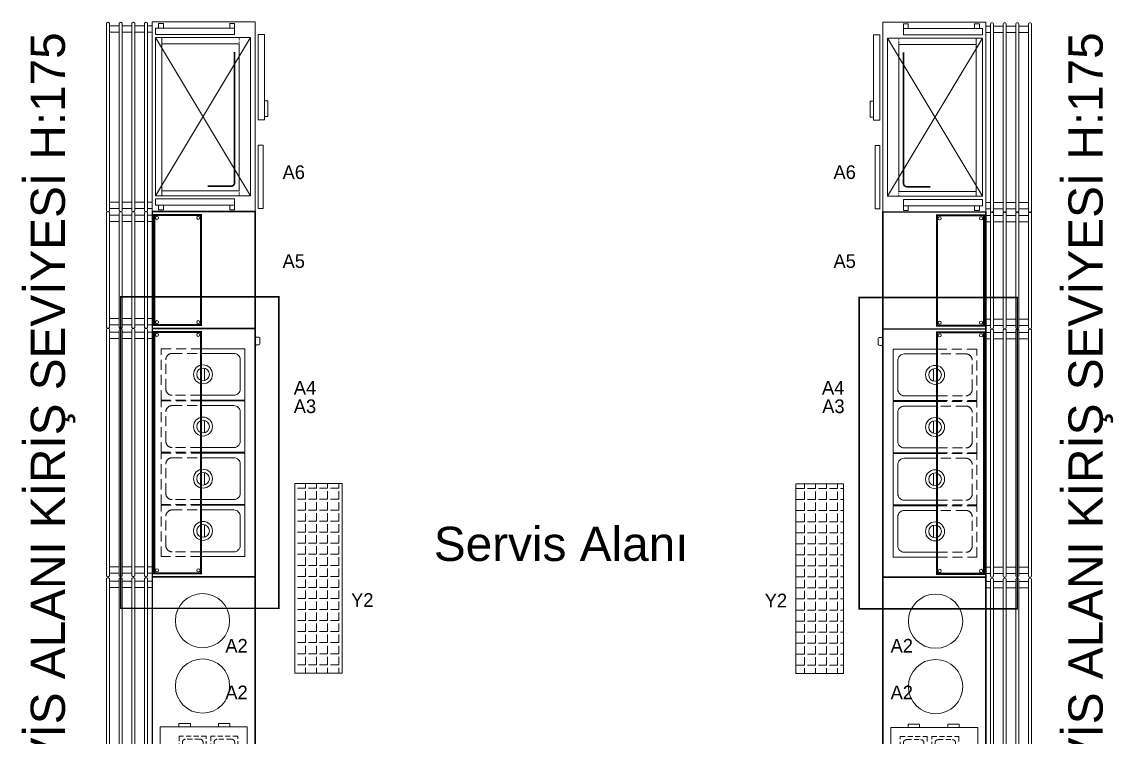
# Model space of a CAD drawing. Header units: millimetres. Extents: x 65390 to 71510, y 46362 to 50796.
# Drawn here: x 67550 to 68240, y 47212 to 47665 of the extents above; entities that cross this region are included whole.
import ezdxf
from ezdxf.enums import TextEntityAlignment as Align

# ---------------------------------------------------------------- set-up
doc = ezdxf.new("R2010")
doc.units = ezdxf.units.MM
for name, pattern in [('DASHED', [19.05, 12.7, -6.35]), ('DASHED2', [9.525, 6.35, -3.175]), ('DOT', [0.25, 0, -0.25])]:
    doc.linetypes.add(name, pattern=pattern)
for name, color, linetype, lineweight in [('MIM_-DWG_DETAY1', 251, 'Continuous', 9), ('MIM_-DWG_DETAY2', 251, 'Continuous', 9), ('MIM_Sel_Davlumbaz', 251, 'DASHED', 9), ('MIM_Sel_Tezgah', 251, 'Continuous', 9), ('MIM_Sktürk', 251, 'Continuous', 9), ('MIM_Tezgah', 251, 'Continuous', 9), ('YAZİ', 7, 'Continuous', 5)]:
    doc.layers.add(name, color=color, linetype=linetype, lineweight=lineweight)
doc.styles.add('TAKSİM', font='GOTHIC.TTF', dxfattribs={"height": 20})
doc.styles.add('YENI', font='arial.ttf', dxfattribs={"height": 50})

# ---------------------------------------------------------------- blocks, each defined once
blk = doc.blocks.new('A$C53033C56')
at = {"layer": 'MIM_-DWG_DETAY1'}
blk.add_lwpolyline([(96, 58.3), (100, 58.3), (100, 112.3), (96, 112.3)], close=True, dxfattribs=at)
at = {"layer": 'MIM_-DWG_DETAY2'}
blk.add_lwpolyline([(100, 60.3), (102, 60.3), (102, 70.3), (100, 70.3)], dxfattribs=at)
at = {"layer": 'MIM_Sktürk'}
for p, q in [((35, 106.26), (35, 110.26)), ((35, 13.26), (35, 10.26))]:
    blk.add_line(p, q, dxfattribs=at)
for points in [[(1, 0), (1, 0, -0.414214), (0, 1), (0, 119, -0.414214), (1, 120), (1, 120, -0.414214), (2, 119), (2, 1, -0.414214)], [(9, 0), (9, 0, -0.414214), (8, 1), (8, 119, -0.414214), (9, 120), (9, 120, -0.414214), (10, 119), (10, 1, -0.414214)], [(17, 0), (17, 0, -0.414214), (16, 1), (16, 119, -0.414214), (17, 120), (17, 120, -0.414214), (18, 119), (18, 1, -0.414214)], [(25, 0), (25, 0, -0.414214), (24, 1), (24, 119, -0.414214), (25, 120), (25, 120, -0.414214), (26, 119), (26, 1, -0.414214)]]:
    blk.add_lwpolyline(points, format="xyb", close=True, dxfattribs=at)
for points in [[(0, 117.74), (0, 113.74)], [(8, 117.74), (2, 117.74)], [(16, 117.74), (10, 117.74)], [(24, 117.74), (18, 117.74)], [(26, 113.74), (29, 113.74), (29, 117.74), (26, 117.74)], [(2, 113.74), (8, 113.74)], [(10, 113.74), (16, 113.74)], [(18, 113.74), (24, 113.74)], [(31, 110.26), (91, 10.26)], [(91, 110.26), (31, 10.26)], [(77, 13.26), (35, 13.26), (35, 106.26), (67, 106.26)], [(67, 106.26), (84, 106.26), (84, 13.26), (77, 13.26)], [(0, 2.26), (0, 6.26)], [(2, 6.26), (8, 6.26)], [(8, 2.26), (2, 2.26)], [(10, 6.26), (16, 6.26)], [(16, 2.26), (10, 2.26)], [(18, 6.26), (24, 6.26)], [(24, 2.26), (18, 2.26)], [(26, 6.26), (29, 6.26), (29, 2.26), (26, 2.26)]]:
    blk.add_lwpolyline(points, dxfattribs=at)
for points in [[(29, 120.26), (29, 0.26), (94, 0.26), (94, 120.26)], [(33, 119.26), (33, 116.26), (36, 116.26), (36, 119.26)], [(78, 119.26), (78, 116.26), (81, 116.26), (81, 119.26)], [(31, 116.26), (31, 112.26), (81, 112.26), (81, 116.26)], [(31, 110.26), (31, 10.26), (91, 10.26), (91, 110.26)], [(96, 2.26), (99, 2.26), (99, 42.26), (96, 42.26)], [(31, 8.26), (31, 4.26), (81, 4.26), (81, 8.26)], [(33, 4.26), (33, 1.26), (36, 1.26), (36, 4.26)], [(78, 4.26), (78, 1.26), (81, 1.26), (81, 4.26)]]:
    blk.add_lwpolyline(points, close=True, dxfattribs=at)
at = {"layer": 'MIM_Sktürk', "linetype": 'DOT'}
blk.add_lwpolyline([(69, 110.26), (84, 110.26), (84, 10.26), (79, 10.26)], dxfattribs=at)
at = {"layer": 'MIM_Sktürk', "const_width": 1}
blk.add_lwpolyline([(64, 16.26), (78.8, 16.26, 0.414214), (81, 18.46), (81, 101.26)], format="xyb", dxfattribs=at)
blk = doc.blocks.new('A$C65161A42')
at = {"layer": 'MIM_Sel_Tezgah'}
for points in [[(1, 0.45), (1, 0.45, -0.414214), (0, 1.45), (0, 158.97, -0.414214), (1, 159.97), (1, 159.97, -0.414214), (2, 158.97), (2, 1.45, -0.414214)], [(9, 0.45), (9, 0.45, -0.414214), (8, 1.45), (8, 158.97, -0.414214), (9, 159.97), (9, 159.97, -0.414214), (10, 158.97), (10, 1.45, -0.414214)], [(17, 0.45), (17, 0.45, -0.414214), (16, 1.45), (16, 158.97, -0.414214), (17, 159.97), (17, 159.97, -0.414214), (18, 158.97), (18, 1.45, -0.414214)], [(25, 0.45), (25, 0.45, -0.414214), (24, 1.45), (24, 158.97, -0.414214), (25, 159.97), (25, 159.97, -0.414214), (26, 158.97), (26, 1.45, -0.414214)]]:
    blk.add_lwpolyline(points, format="xyb", close=True, dxfattribs=at)
for points in [[(0, 157.71), (0, 153.71)], [(8, 157.71), (2, 157.71)], [(2, 153.71), (8, 153.71)], [(16, 157.71), (10, 157.71)], [(10, 153.71), (16, 153.71)], [(24, 157.71), (18, 157.71)], [(18, 153.71), (24, 153.71)], [(26, 153.71), (29, 153.71), (29, 157.71), (26, 157.71)], [(0, 3.29), (0, 7.29)], [(2, 7.29), (8, 7.29)], [(10, 7.29), (16, 7.29)], [(18, 7.29), (24, 7.29)], [(26, 7.29), (29, 7.29), (29, 3.29), (26, 3.29)], [(8, 3.29), (2, 3.29)], [(16, 3.29), (10, 3.29)], [(24, 3.29), (18, 3.29)]]:
    blk.add_lwpolyline(points, dxfattribs=at)
at = {"layer": 'MIM_Sktürk', "const_width": 1}
blk.add_lwpolyline([(94, 0.5), (94, 160.5), (29, 160.5), (29, 0.5)], close=True, dxfattribs=at)
at = {"layer": 'MIM_Sktürk'}
for points in [[(89, 5.5), (89, 65.5), (34, 65.5), (34, 5.5)], [(45.78, 65.5), (45.78, 67.59), (53.06, 67.59), (53.06, 65.5)], [(70.79, 65.5), (70.79, 67.59), (78.07, 67.59), (78.07, 65.5)], [(46.04, 5.5), (46.04, 3.41), (53.32, 3.41), (53.32, 5.5)], [(71.05, 5.5), (71.05, 3.41), (78.33, 3.41), (78.33, 5.5)]]:
    blk.add_lwpolyline(points, close=True, dxfattribs=at)
at = {"layer": 'MIM_Sktürk', "linetype": 'DASHED2', "ltscale": 0.5}
for points in [[(63.06, 43.75), (63.06, 59.75), (46.06, 59.75), (46.06, 43.75)], [(83.06, 43.75), (83.06, 59.75), (66.06, 59.75), (66.06, 43.75)], [(63.06, 27.75), (63.06, 43.75), (46.06, 43.75), (46.06, 27.75)], [(83.06, 27.75), (83.06, 43.75), (66.06, 43.75), (66.06, 27.75)], [(63.06, 11.75), (63.06, 27.75), (46.06, 27.75), (46.06, 11.75)], [(83.06, 11.75), (83.06, 27.75), (66.06, 27.75), (66.06, 11.75)]]:
    blk.add_lwpolyline(points, close=True, dxfattribs=at)
for points in [[(61.06, 47.75), (61.06, 55.75, 0.414214), (59.06, 57.75), (50.06, 57.75, 0.414214), (48.06, 55.75), (48.06, 47.75, 0.414214), (50.06, 45.75), (59.06, 45.75, 0.414214)], [(81.06, 47.75), (81.06, 55.75, 0.414214), (79.06, 57.75), (70.06, 57.75, 0.414214), (68.06, 55.75), (68.06, 47.75, 0.414214), (70.06, 45.75), (79.06, 45.75, 0.414214)], [(61.06, 31.75), (61.06, 39.75, 0.414214), (59.06, 41.75), (50.06, 41.75, 0.414214), (48.06, 39.75), (48.06, 31.75, 0.414214), (50.06, 29.75), (59.06, 29.75, 0.414214)], [(81.06, 31.75), (81.06, 39.75, 0.414214), (79.06, 41.75), (70.06, 41.75, 0.414214), (68.06, 39.75), (68.06, 31.75, 0.414214), (70.06, 29.75), (79.06, 29.75, 0.414214)], [(61.06, 15.75), (61.06, 23.75, 0.414214), (59.06, 25.75), (50.06, 25.75, 0.414214), (48.06, 23.75), (48.06, 15.75, 0.414214), (50.06, 13.75), (59.06, 13.75, 0.414214)], [(81.06, 15.75), (81.06, 23.75, 0.414214), (79.06, 25.75), (70.06, 25.75, 0.414214), (68.06, 23.75), (68.06, 15.75, 0.414214), (70.06, 13.75), (79.06, 13.75, 0.414214)]]:
    blk.add_lwpolyline(points, format="xyb", close=True, dxfattribs=at)
blk = doc.blocks.new('160718_A$C733B3D05')
at = {"layer": 'MIM_Sktürk'}
for points in [[(27.54, 32.5), (0, 32.5), (0, 0), (27.54, 0)], [(25.54, 12.37), (25.54, 20.13)], [(27.55, 20.11), (27.55, 12.39)]]:
    blk.add_lwpolyline(points, dxfattribs=at)
blk.add_lwpolyline([(27.54, 29.5), (7, 29.5, 0.414214), (3, 25.5), (3, 7, 0.414214), (7, 3), (27.54, 3)], format="xyb", dxfattribs=at)
at = {"layer": 'MIM_Sktürk', "linetype": 'DASHED2'}
blk.add_lwpolyline([(28.04, 0), (53, 0), (53, 32.5), (28.04, 32.5)], dxfattribs=at)
blk.add_lwpolyline([(28.04, 3), (46, 3, 0.414214), (50, 7), (50, 25.5, 0.414214), (46, 29.5), (28.04, 29.5)], format="xyb", dxfattribs=at)
at = {"layer": 'MIM_Sktürk'}
for radius in [6, 4]:
    blk.add_circle((26.5, 16.25), radius, dxfattribs=at)
blk = doc.blocks.new('A$C20234737')
at = {"layer": 'MIM_Tezgah'}
blk.add_line((29, 0.5), (29, 157.25), dxfattribs=at)
for points in [[(1, 0.55), (1, 0.55, -0.414214), (0, 1.55), (0, 156.55, -0.414214), (1, 157.55), (1, 157.55, -0.414214), (2, 156.55), (2, 1.55, -0.414214)], [(9, 0.55), (9, 0.55, -0.414214), (8, 1.55), (8, 156.55, -0.414214), (9, 157.55), (9, 157.55, -0.414214), (10, 156.55), (10, 1.55, -0.414214)], [(17, 0.55), (17, 0.55, -0.414214), (16, 1.55), (16, 156.55, -0.414214), (17, 157.55), (17, 157.55, -0.414214), (18, 156.55), (18, 1.55, -0.414214)], [(25, 0.55), (25, 0.55, -0.414214), (24, 1.55), (24, 156.55, -0.414214), (25, 157.55), (25, 157.55, -0.414214), (26, 156.55), (26, 1.55, -0.414214)], [(94, 152.12), (94, 147.12), (96, 147.12, 0.414214), (97, 148.12), (97, 151.12, 0.414214), (96, 152.12)]]:
    blk.add_lwpolyline(points, format="xyb", close=True, dxfattribs=at)
for points in [[(0, 155.29), (0, 151.29)], [(8, 155.29), (2, 155.29)], [(16, 155.29), (10, 155.29)], [(24, 155.29), (18, 155.29)], [(26, 151.29), (29, 151.29), (29, 155.29), (26, 155.29)], [(2, 151.29), (8, 151.29)], [(10, 151.29), (16, 151.29)], [(18, 151.29), (24, 151.29)], [(0, 2.81), (0, 6.81)], [(2, 6.81), (8, 6.81)], [(8, 2.81), (2, 2.81)], [(10, 6.81), (16, 6.81)], [(16, 2.81), (10, 2.81)], [(18, 6.81), (24, 6.81)], [(24, 2.81), (18, 2.81)], [(26, 6.81), (29, 6.81), (29, 2.81), (26, 2.81)]]:
    blk.add_lwpolyline(points, dxfattribs=at)
at = {"layer": 'MIM_Tezgah', "const_width": 1}
for points in [[(29, 0.5), (29, 157.5), (94, 157.5), (94, 0.5)], [(30, 2.5), (30, 155.5), (60, 155.5), (60, 2.5)]]:
    blk.add_lwpolyline(points, close=True, dxfattribs=at)
at = {"layer": 'MIM_Tezgah'}
blk.add_lwpolyline([(30.5, 3), (30.5, 155), (59.5, 155), (59.5, 3)], close=True, dxfattribs=at)
for centre in [(31.93, 153.5), (58.07, 153.5), (31.93, 4.5), (58.07, 4.5)]:
    blk.add_circle(centre, 1, dxfattribs=at)
at = {"layer": 'MIM_Tezgah', "xscale": -1}
for p in [(87.54, 112.25), (87.54, 79.25), (87.54, 46.25), (87.54, 13.25)]:
    blk.add_blockref('160718_A$C733B3D05', p, dxfattribs=at)
blk = doc.blocks.new('A$C5A031901')
at = {"layer": 'MIM_Tezgah'}
blk.add_line((29, 0.5), (29, 74.25), dxfattribs=at)
for points in [[(1, 0.55), (1, 0.55, -0.414214), (0, 1.55), (0, 73.55, -0.414214), (1, 74.55), (1, 74.55, -0.414214), (2, 73.55), (2, 1.55, -0.414214)], [(9, 0.55), (9, 0.55, -0.414214), (8, 1.55), (8, 73.55, -0.414214), (9, 74.55), (9, 74.55, -0.414214), (10, 73.55), (10, 1.55, -0.414214)], [(17, 0.55), (17, 0.55, -0.414214), (16, 1.55), (16, 73.55, -0.414214), (17, 74.55), (17, 74.55, -0.414214), (18, 73.55), (18, 1.55, -0.414214)], [(25, 0.55), (25, 0.55, -0.414214), (24, 1.55), (24, 73.55, -0.414214), (25, 74.55), (25, 74.55, -0.414214), (26, 73.55), (26, 1.55, -0.414214)]]:
    blk.add_lwpolyline(points, format="xyb", close=True, dxfattribs=at)
for points in [[(0, 72.29), (0, 68.29)], [(8, 72.29), (2, 72.29)], [(16, 72.29), (10, 72.29)], [(24, 72.29), (18, 72.29)], [(26, 68.29), (29, 68.29), (29, 72.29), (26, 72.29)], [(2, 68.29), (8, 68.29)], [(10, 68.29), (16, 68.29)], [(18, 68.29), (24, 68.29)], [(0, 2.81), (0, 6.81)], [(2, 6.81), (8, 6.81)], [(8, 2.81), (2, 2.81)], [(10, 6.81), (16, 6.81)], [(16, 2.81), (10, 2.81)], [(18, 6.81), (24, 6.81)], [(24, 2.81), (18, 2.81)], [(26, 6.81), (29, 6.81), (29, 2.81), (26, 2.81)]]:
    blk.add_lwpolyline(points, dxfattribs=at)
at = {"layer": 'MIM_Tezgah', "const_width": 1}
for points in [[(29, 0.5), (29, 74.5), (94, 74.5), (94, 0.5)], [(30, 2.5), (30, 72.5), (60, 72.5), (60, 2.5)]]:
    blk.add_lwpolyline(points, close=True, dxfattribs=at)
at = {"layer": 'MIM_Tezgah'}
blk.add_lwpolyline([(30.5, 3), (30.5, 72), (59.5, 72), (59.5, 3)], close=True, dxfattribs=at)
for centre in [(31.93, 70.5), (58.07, 70.5), (31.93, 4.5), (58.07, 4.5)]:
    blk.add_circle(centre, 1, dxfattribs=at)

msp = doc.modelspace()

# ---------------------------------------------------------------- hatches: boundary and pattern name
at = {"layer": 'MIM_Sktürk'}
h = msp.add_hatch(dxfattribs=at)
h.set_pattern_fill('ANGLE', color=256, angle=90)
h.set_pattern_definition([(90, (112384.6255, -13630.0606), (-6.985, 4e-16), [5.08, -1.905]), (180, (112384.6255, -13630.0606), (-9e-16, -6.985), [5.08, -1.905])])
h.paths.add_polyline_path([(67722.666, 47372.865), (67722.666, 47252.865), (67752.666, 47252.865), (67752.666, 47372.865)])
h = msp.add_hatch(dxfattribs=at)
h.set_pattern_fill('ANGLE', color=256, angle=90)
h.set_pattern_definition([(90, (112434.5564, -13630.3765), (-6.985, 4e-16), [5.08, -1.905]), (180, (112434.5564, -13630.3765), (-9e-16, -6.985), [5.08, -1.905])])
h.paths.add_polyline_path([(68069.512, 47372.549), (68069.512, 47252.549), (68039.512, 47252.549), (68039.512, 47372.549)])

# ---------------------------------------------------------------- linework, layer by layer
at = {"layer": 'MIM_Sel_Davlumbaz', "linetype": 'DASHED', "const_width": 1}
for points in [[(67712.666, 47293.865), (67612.666, 47293.865), (67612.666, 47490.865), (67712.666, 47490.865)], [(68079.512, 47293.549), (68179.512, 47293.549), (68179.512, 47490.549), (68079.512, 47490.549)]]:
    msp.add_lwpolyline(points, close=True, dxfattribs=at)
at = {"layer": 'MIM_Sktürk'}
for points in [[(67752.666, 47252.865), (67752.666, 47372.865), (67722.666, 47372.865), (67722.666, 47252.865)], [(68039.512, 47252.549), (68039.512, 47372.549), (68069.512, 47372.549), (68069.512, 47252.549)]]:
    msp.add_lwpolyline(points, close=True, dxfattribs=at)
for centre in [(67664.389, 47286.067), (68127.789, 47285.751), (67664.389, 47244.689), (68127.789, 47244.373)]:
    msp.add_circle(centre, 17.154, dxfattribs=at)

# ---------------------------------------------------------------- block references
msp.add_blockref('A$C53033C56', (67603.666, 47544.603))
at = {"xscale": -1}
msp.add_blockref('A$C53033C56', (68188.512, 47544.287), dxfattribs=at)
at = {"layer": 'MIM_Sktürk'}
for name, p in [('A$C5A031901', (67603.666, 47470.365)), ('A$C20234737', (67603.666, 47313.365)), ('A$C65161A42', (67603.666, 47153.365))]:
    msp.add_blockref(name, p, dxfattribs=at)
at = {"layer": 'MIM_Sktürk', "xscale": -1}
for name, p in [('A$C5A031901', (68188.512, 47470.049)), ('A$C20234737', (68188.512, 47313.049)), ('A$C65161A42', (68188.512, 47153.049))]:
    msp.add_blockref(name, p, dxfattribs=at)

# ---------------------------------------------------------------- texts
at = {"style": 'TAKSİM'}
for s, p in [('A6', (67722.075, 47565.434)), ('A6', (68070.344, 47565.434)), ('A5', (67722.075, 47509.221)), ('A5', (68070.344, 47509.221)), ('A4', (67729.167, 47429.118)), ('A4', (68063.047, 47429.118)), ('A3', (67729.143, 47417.347)), ('A3', (68063.211, 47417.347)), ('Y2', (67765.385, 47294.812)), ('Y2', (68026.864, 47294.496)), ('A2', (67685.891, 47265.87)), ('A2', (68106.44, 47265.87)), ('A2', (67685.891, 47236.344)), ('A2', (68106.44, 47236.344))]:
    msp.add_text(s, height=8.64, dxfattribs=at).set_placement(p, align=Align.CENTER)
at = {"layer": 'YAZİ', "lineweight": 0, "style": 'YENI'}
for p in [(67577.41, 47129.993), (68233.422, 47129.993)]:
    msp.add_text('SERVİS ALANI KİRİŞ SEVİYESİ H:175', height=21.6, rotation=90, dxfattribs=at).set_placement(p)
msp.add_text('Servis Alanı', height=21.6, dxfattribs=at).set_placement((67810.619, 47323.841))

doc.saveas('drawing.dxf')
